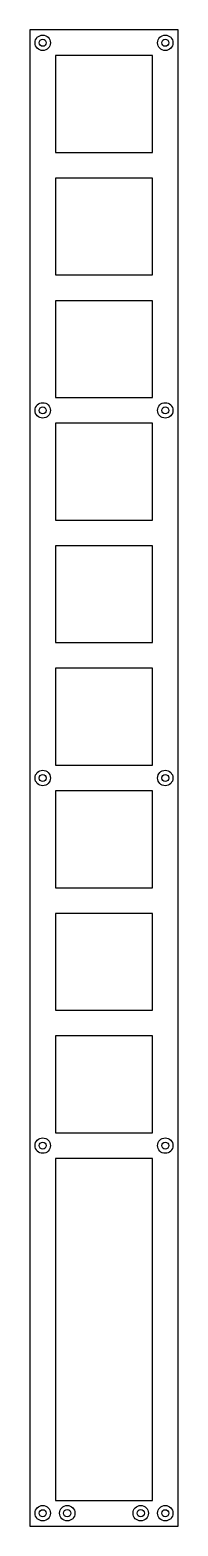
# Model space of a CAD drawing. Extents: x -4 to 37, y -4 to 403.
import ezdxf

# ---------------------------------------------------------------- set-up
doc = ezdxf.new("R2010")
doc.units = 0
for name, color, linetype in [('BORDER', 7, 'CONTINUOUS'), ('ENGRAVE-SCREWS', 1, 'CONTINUOUS'), ('GRID_LED', 6, 'CONTINUOUS'), ('GRID_PCB', 6, 'CONTINUOUS'), ('SCREWS-BORDER', 3, 'CONTINUOUS'), ('SCREWS-PCB', 3, 'CONTINUOUS')]:
    doc.layers.add(name, color=color, linetype=linetype)

msp = doc.modelspace()

# ---------------------------------------------------------------- linework, layer by layer
at = {"layer": 'BORDER'}
for p, q in [((36.83, 403.46), (-3.5, 403.46)), ((-3.5, 403.46), (-3.5, -3.5)), ((36.83, -3.5), (36.83, 403.46)), ((-3.5, -3.5), (36.83, -3.5))]:
    msp.add_line(p, q, dxfattribs=at)
at = {"layer": 'ENGRAVE-SCREWS'}
for centre in [(0, 399.96), (33.33, 399.96), (0, 299.97), (33.33, 299.97), (0, 199.98), (33.33, 199.98), (0, 99.99), (33.33, 99.99), (0, 0), (6.66, 0), (26.66, 0), (33.33, 0)]:
    msp.add_circle(centre, 2.1, dxfattribs=at)
at = {"layer": 'GRID_LED'}
for p, q in [((29.83, 396.46), (3.5, 396.46)), ((3.5, 396.46), (3.5, 370.13)), ((29.83, 370.13), (29.83, 396.46)), ((3.5, 370.13), (29.83, 370.13)), ((29.83, 363.13), (3.5, 363.13)), ((3.5, 363.13), (3.5, 336.8)), ((29.83, 336.8), (29.83, 363.13)), ((3.5, 336.8), (29.83, 336.8)), ((29.83, 329.8), (3.5, 329.8)), ((3.5, 329.8), (3.5, 303.47)), ((29.83, 303.47), (29.83, 329.8)), ((3.5, 303.47), (29.83, 303.47)), ((29.83, 296.47), (3.5, 296.47)), ((3.5, 296.47), (3.5, 270.14)), ((29.83, 270.14), (29.83, 296.47)), ((3.5, 270.14), (29.83, 270.14)), ((29.83, 263.14), (3.5, 263.14)), ((3.5, 263.14), (3.5, 236.81)), ((29.83, 236.81), (29.83, 263.14)), ((3.5, 236.81), (29.83, 236.81)), ((29.83, 229.81), (3.5, 229.81)), ((3.5, 229.81), (3.5, 203.48)), ((29.83, 203.48), (29.83, 229.81)), ((3.5, 203.48), (29.83, 203.48)), ((29.83, 196.48), (3.5, 196.48)), ((3.5, 196.48), (3.5, 170.15)), ((29.83, 170.15), (29.83, 196.48)), ((3.5, 170.15), (29.83, 170.15)), ((29.83, 163.15), (3.5, 163.15)), ((3.5, 163.15), (3.5, 136.82)), ((29.83, 136.82), (29.83, 163.15)), ((3.5, 136.82), (29.83, 136.82)), ((29.83, 129.82), (3.5, 129.82)), ((3.5, 129.82), (3.5, 103.49)), ((29.83, 103.49), (29.83, 129.82)), ((3.5, 103.49), (29.83, 103.49))]:
    msp.add_line(p, q, dxfattribs=at)
at = {"layer": 'GRID_PCB'}
for p, q in [((29.83, 96.49), (3.5, 96.49)), ((3.5, 96.49), (3.5, 3.5)), ((29.83, 3.5), (29.83, 96.49)), ((3.5, 3.5), (29.83, 3.5))]:
    msp.add_line(p, q, dxfattribs=at)
at = {"layer": 'SCREWS-BORDER'}
for centre in [(0, 399.96), (33.33, 399.96), (0, 299.97), (33.33, 299.97), (0, 199.98), (33.33, 199.98), (0, 99.99), (33.33, 99.99), (0, 0), (33.33, 0)]:
    msp.add_circle(centre, 0.95, dxfattribs=at)
at = {"layer": 'SCREWS-PCB'}
for centre in [(6.66, 0), (26.66, 0)]:
    msp.add_circle(centre, 1, dxfattribs=at)

doc.saveas('drawing.dxf')
